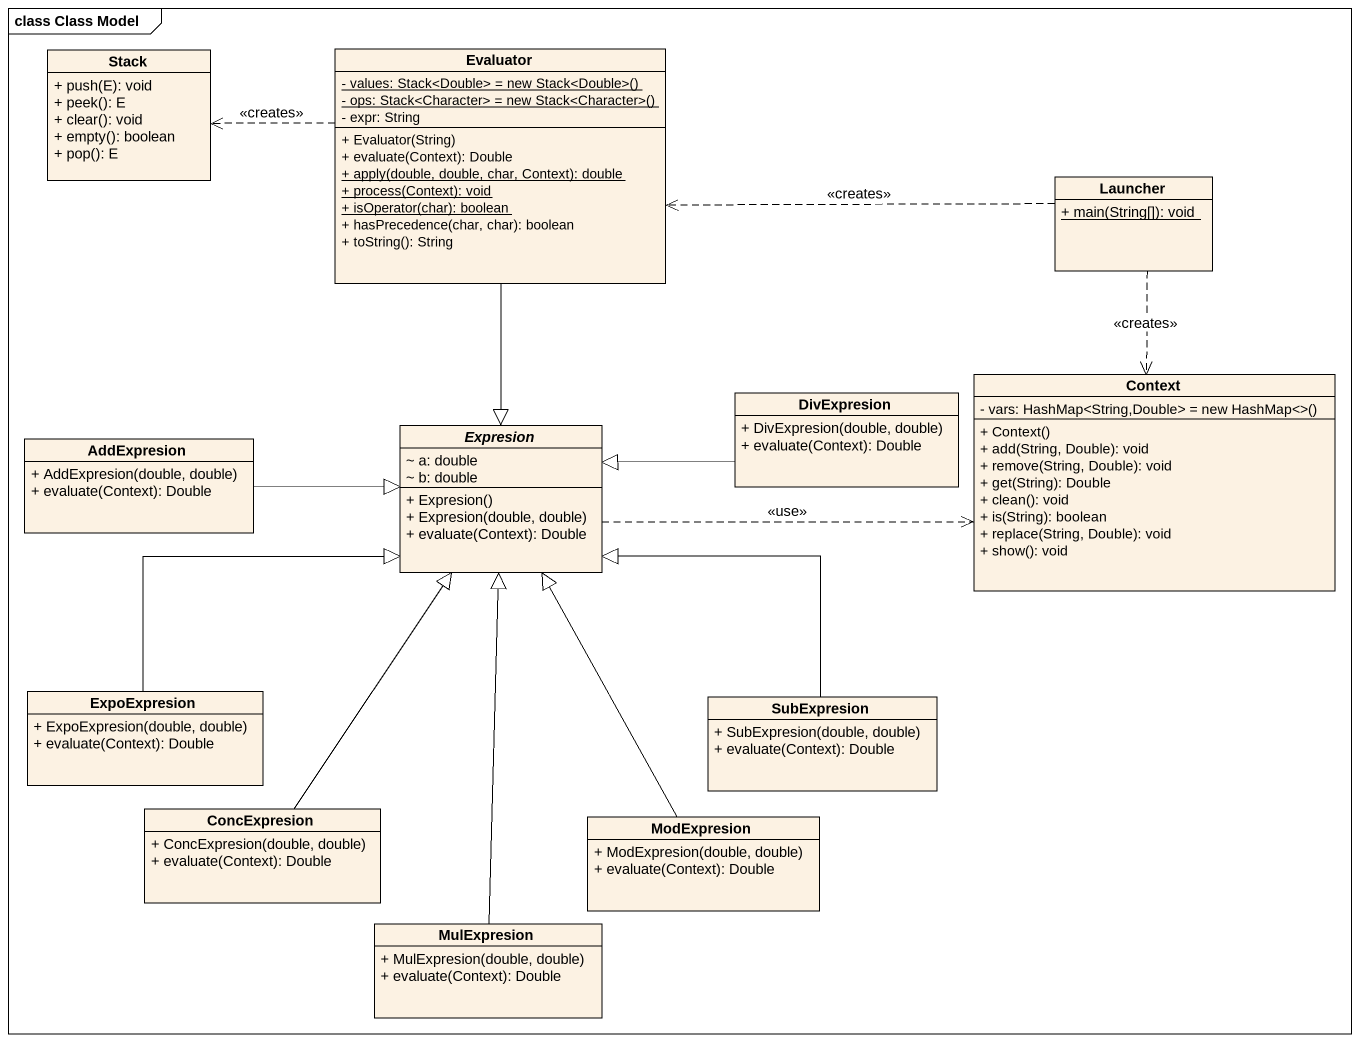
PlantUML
@startuml
mainframe class Class Model
hide circle
hide empty members
skinparam classAttributeIconSize 0
class "Stack" as Stack_ {
  + push(E): void
  + peek(): E
  + clear(): void
  + empty(): boolean
  + pop(): E
}
class Evaluator {
  {static} {field} - values: Stack<Double> = new Stack<Double>()
  {static} {field} - ops: Stack<Character> = new Stack<Character>()
  - expr: String
  + Evaluator(String)
  + evaluate(Context): Double
  {static} + apply(double, double, char, Context): double
  {static} + process(Context): void
  {static} + isOperator(char): boolean
  + hasPrecedence(char, char): boolean
  + toString(): String
}
class Launcher {
  {static} + main(String[]): void
}
class DivExpresion {
  + DivExpresion(double, double)
  + evaluate(Context): Double
}
class Context {
  {field} - vars: HashMap<String,Double> = new HashMap<>()
  + Context()
  + add(String, Double): void
  + remove(String, Double): void
  + get(String): Double
  + clean(): void
  + is(String): boolean
  + replace(String, Double): void
  + show(): void
}
class AddExpresion {
  + AddExpresion(double, double)
  + evaluate(Context): Double
}
abstract class Expresion {
  ~ a: double
  ~ b: double
  + Expresion()
  + Expresion(double, double)
  + evaluate(Context): Double
}
class ExpoExpresion {
  + ExpoExpresion(double, double)
  + evaluate(Context): Double
}
class SubExpresion {
  + SubExpresion(double, double)
  + evaluate(Context): Double
}
class ConcExpresion {
  + ConcExpresion(double, double)
  + evaluate(Context): Double
}
class ModExpresion {
  + ModExpresion(double, double)
  + evaluate(Context): Double
}
class MulExpresion {
  + MulExpresion(double, double)
  + evaluate(Context): Double
}
Evaluator .left.> Stack_ : <<creates>>
Evaluator --|> Expresion
Launcher .left.> Evaluator : <<creates>>
Launcher ..> Context : <<creates>>
DivExpresion -left-|> Expresion
AddExpresion -right-|> Expresion
Expresion .right.> Context : <<use>>
ExpoExpresion -up-|> Expresion
SubExpresion -up-|> Expresion
ConcExpresion -up-|> Expresion
ModExpresion -up-|> Expresion
MulExpresion -up-|> Expresion
@enduml
